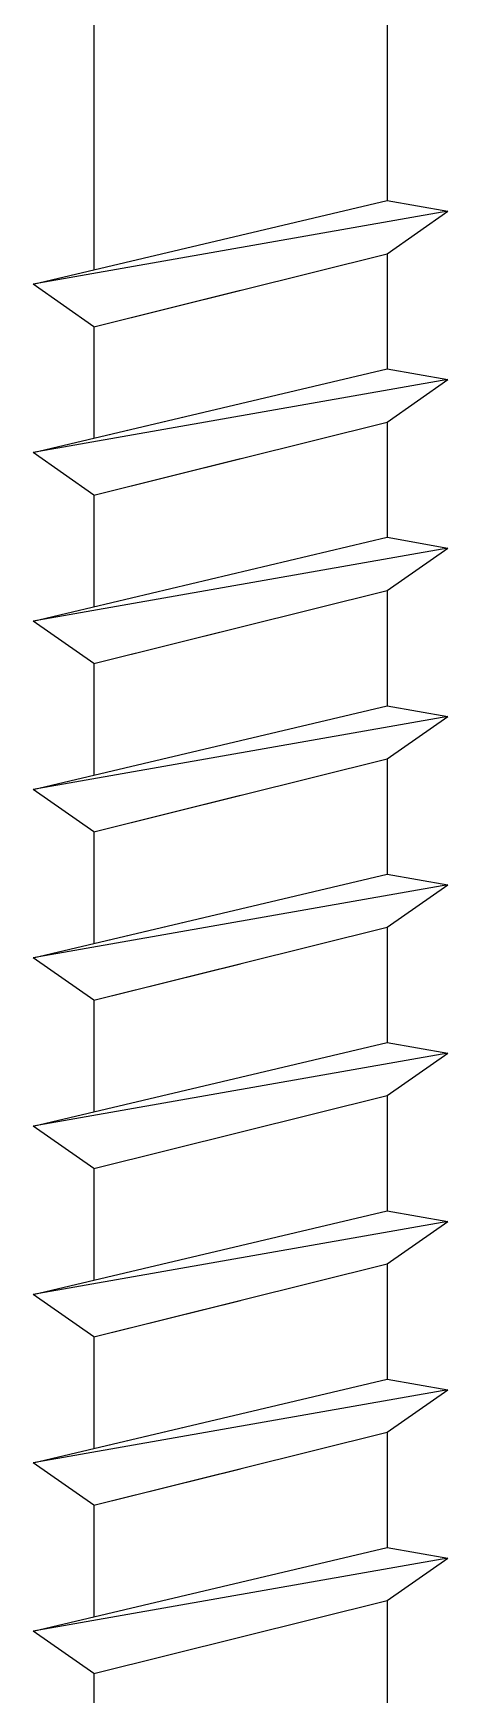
# Model space of a CAD drawing. Header units: inches. Extents: x -2661 to 42767, y -1222 to 9099.
# Drawn here: x 1930.687 to 1930.933, y 1413.91 to 1414.896 of the extents above; entities that cross this region are included whole.
import ezdxf

# ---------------------------------------------------------------- set-up
doc = ezdxf.new("R2010")
doc.units = ezdxf.units.IN
doc.header["$LTSCALE"] = 12
doc.header["$MEASUREMENT"] = 0
doc.layers.get('0').update_dxf_attribs({"linetype": 'CONTINUOUS'})
doc.layers.add('S-FASTENERS', color=2, linetype='CONTINUOUS')
doc.layers.add('S-SIMPSON', color=2, linetype='CONTINUOUS')

# ---------------------------------------------------------------- blocks, each defined once
blk = doc.blocks.new('SDS.25X6-f')
at = {"layer": 'S-SIMPSON'}
for p, q in [((0.087, -0.53156), (0.087, -2.75)), ((0.087, -0.53156), (0.087, -2.75)), ((-0.087, -0.536), (-0.087, -2.7912)), ((-0.087, -0.57493), (-0.087, -2.7912)), ((0.087, -2.68156), (0.087, -2.75)), ((0.087, -2.68156), (0.087, -2.75)), ((0.087, -2.68156), (0.087, -2.75)), ((0.087, -2.68156), (0.087, -2.75)), ((0.087, -2.68156), (0.087, -2.75)), ((0.087, -2.68156), (0.087, -2.75)), ((-0.087, -2.72493), (-0.087, -2.7912)), ((-0.087, -2.72493), (-0.087, -2.7912)), ((-0.087, -2.72493), (-0.087, -2.7912)), ((-0.087, -2.72493), (-0.087, -2.7912)), ((-0.087, -2.72493), (-0.087, -2.7912)), ((-0.087, -2.72493), (-0.087, -2.7912)), ((-0.087, -2.72493), (-0.087, -2.7912)), ((-0.087, -2.72493), (-0.087, -2.7912))]:
    blk.add_line(p, q, dxfattribs=at)
at = {"layer": 'S-SIMPSON', "color": 1}
for p, q in [((-0.123, -2.79972), (0.087, -2.75)), ((-0.123, -2.79972), (0.087, -2.75)), ((-0.123, -2.79972), (0.087, -2.75)), ((-0.123, -2.79972), (0.087, -2.75)), ((0.087, -2.75), (0.123, -2.75635)), ((0.087, -2.75), (0.123, -2.75635)), ((0.087, -2.75), (0.123, -2.75635)), ((0.087, -2.75), (0.123, -2.75635)), ((0.123, -2.75635), (-0.123, -2.79972)), ((0.123, -2.75635), (-0.123, -2.79972)), ((0.123, -2.75635), (-0.123, -2.79972)), ((0.123, -2.75635), (-0.123, -2.79972)), ((0.087, -2.78156), (0.123, -2.75635)), ((0.087, -2.78156), (0.123, -2.75635)), ((0.087, -2.78156), (0.123, -2.75635)), ((0.087, -2.78156), (0.123, -2.75635)), ((-0.087, -2.82493), (0.087, -2.78156)), ((-0.087, -2.82493), (0.087, -2.78156)), ((-0.087, -2.82493), (0.087, -2.78156)), ((-0.087, -2.82493), (0.087, -2.78156)), ((0.087, -2.78156), (0.087, -2.85)), ((0.087, -2.78156), (0.087, -2.85)), ((0.087, -2.78156), (0.087, -2.85)), ((0.087, -2.78156), (0.087, -2.85)), ((0.087, -2.78156), (0.087, -2.85)), ((0.087, -2.78156), (0.087, -2.85)), ((0.087, -2.78156), (0.087, -2.85)), ((0.087, -2.78156), (0.087, -2.85)), ((0.087, -2.78156), (0.087, -2.85)), ((0.087, -2.78156), (0.087, -2.85)), ((0.087, -2.78156), (0.087, -2.85)), ((0.087, -2.78156), (0.087, -2.85)), ((0.087, -2.78156), (0.087, -2.85)), ((0.087, -2.78156), (0.087, -2.85)), ((-0.087, -2.82493), (-0.123, -2.79972)), ((-0.087, -2.82493), (-0.123, -2.79972)), ((-0.087, -2.82493), (-0.123, -2.79972)), ((-0.087, -2.82493), (-0.123, -2.79972)), ((-0.087, -2.82493), (-0.123, -2.79972)), ((-0.087, -2.82493), (0, -2.80324)), ((-0.087, -2.82493), (-0.087, -2.8912)), ((-0.087, -2.82493), (-0.087, -2.8912)), ((-0.087, -2.82493), (-0.087, -2.8912)), ((-0.087, -2.82493), (-0.087, -2.8912)), ((-0.087, -2.82493), (-0.087, -2.8912)), ((-0.087, -2.82493), (-0.087, -2.8912)), ((-0.087, -2.82493), (-0.087, -2.8912)), ((-0.087, -2.82493), (-0.087, -2.8912)), ((-0.087, -2.82493), (-0.087, -2.8912)), ((-0.087, -2.82493), (-0.087, -2.8912)), ((-0.087, -2.82493), (-0.087, -2.8912)), ((-0.087, -2.82493), (-0.087, -2.8912)), ((-0.087, -2.82493), (-0.087, -2.8912)), ((-0.087, -2.82493), (-0.087, -2.8912)), ((-0.087, -2.82493), (-0.087, -2.8912)), ((-0.087, -2.82493), (-0.087, -2.8912)), ((-0.123, -2.89972), (0.087, -2.85)), ((-0.123, -2.89972), (0.087, -2.85)), ((-0.123, -2.89972), (0.087, -2.85)), ((-0.123, -2.89972), (0.087, -2.85)), ((-0.123, -2.89972), (0.087, -2.85)), ((-0.123, -2.89972), (0.087, -2.85)), ((-0.123, -2.89972), (0.087, -2.85)), ((-0.123, -2.89972), (0.087, -2.85)), ((-0.087, -2.8912), (0.087, -2.85)), ((0.087, -2.85), (0.123, -2.85635)), ((0.087, -2.85), (0.123, -2.85635)), ((0.087, -2.85), (0.123, -2.85635)), ((0.087, -2.85), (0.123, -2.85635)), ((0.087, -2.85), (0.123, -2.85635)), ((0.087, -2.85), (0.123, -2.85635)), ((0.087, -2.85), (0.123, -2.85635)), ((0.087, -2.85), (0.123, -2.85635)), ((0.087, -2.85), (0.123, -2.85635)), ((0.123, -2.85635), (-0.123, -2.89972)), ((0.123, -2.85635), (-0.123, -2.89972)), ((0.123, -2.85635), (-0.123, -2.89972)), ((0.123, -2.85635), (-0.123, -2.89972)), ((0.123, -2.85635), (-0.123, -2.89972)), ((0.123, -2.85635), (-0.123, -2.89972)), ((0.123, -2.85635), (-0.123, -2.89972)), ((0.123, -2.85635), (-0.123, -2.89972)), ((0.123, -2.85635), (-0.123, -2.89972)), ((0.087, -2.88156), (0.123, -2.85635)), ((0.087, -2.88156), (0.123, -2.85635)), ((0.087, -2.88156), (0.123, -2.85635)), ((0.087, -2.88156), (0.123, -2.85635)), ((0.087, -2.88156), (0.123, -2.85635)), ((0.087, -2.88156), (0.123, -2.85635)), ((0.087, -2.88156), (0.123, -2.85635)), ((0.087, -2.88156), (0.123, -2.85635)), ((0.087, -2.88156), (0.123, -2.85635)), ((-0.087, -2.92493), (0.087, -2.88156)), ((-0.087, -2.92493), (0.087, -2.88156)), ((-0.087, -2.92493), (0.087, -2.88156)), ((-0.087, -2.92493), (0.087, -2.88156)), ((-0.087, -2.92493), (0.087, -2.88156)), ((-0.087, -2.92493), (0.087, -2.88156)), ((-0.087, -2.92493), (0.087, -2.88156)), ((-0.087, -2.92493), (0.087, -2.88156)), ((-0.087, -2.92493), (0.087, -2.88156)), ((0.087, -2.88156), (0.087, -2.95)), ((0.087, -2.88156), (0.087, -2.95)), ((0.087, -2.88156), (0.087, -2.95)), ((0.087, -2.88156), (0.087, -2.95)), ((0.087, -2.88156), (0.087, -2.95)), ((0.087, -2.88156), (0.087, -2.95)), ((0.087, -2.88156), (0.087, -2.95)), ((0.087, -2.88156), (0.087, -2.95)), ((0.087, -2.88156), (0.087, -2.95)), ((0.087, -2.88156), (0.087, -2.95)), ((0.087, -2.88156), (0.087, -2.95)), ((0.087, -2.88156), (0.087, -2.95)), ((0.087, -2.88156), (0.087, -2.95)), ((0.087, -2.88156), (0.087, -2.95)), ((0.087, -2.88156), (0.087, -2.95)), ((0.087, -2.88156), (0.087, -2.95)), ((0.087, -2.88156), (0.087, -2.95)), ((0.087, -2.88156), (0.087, -2.95)), ((0.087, -2.88156), (0.087, -2.95)), ((0.087, -2.88156), (0.087, -2.95)), ((0.087, -2.88156), (0.087, -2.95)), ((-0.087, -2.92493), (-0.123, -2.89972)), ((-0.087, -2.92493), (-0.123, -2.89972)), ((-0.087, -2.92493), (-0.123, -2.89972)), ((-0.087, -2.92493), (-0.123, -2.89972)), ((-0.087, -2.92493), (-0.123, -2.89972)), ((-0.087, -2.92493), (-0.123, -2.89972)), ((-0.087, -2.92493), (-0.123, -2.89972)), ((-0.087, -2.92493), (-0.123, -2.89972)), ((-0.087, -2.92493), (-0.123, -2.89972)), ((-0.087, -2.92493), (-0.123, -2.89972)), ((-0.087, -2.92493), (-0.123, -2.89972)), ((-0.087, -2.92493), (-0.123, -2.89972)), ((-0.087, -2.92493), (-0.123, -2.89972)), ((-0.087, -2.92493), (0.01301, -2.9)), ((-0.087, -2.92493), (0.01301, -2.9)), ((-0.087, -2.92493), (0.01301, -2.9)), ((-0.087, -2.92493), (0, -2.90324)), ((-0.087, -2.92493), (-0.087, -2.9912)), ((-0.087, -2.92493), (-0.087, -2.9912)), ((-0.087, -2.92493), (-0.087, -2.9912)), ((-0.087, -2.92493), (-0.087, -2.9912)), ((-0.087, -2.92493), (-0.087, -2.9912)), ((-0.087, -2.92493), (-0.087, -2.9912)), ((-0.087, -2.92493), (-0.087, -2.9912)), ((-0.087, -2.92493), (-0.087, -2.9912)), ((-0.087, -2.92493), (-0.087, -2.9912)), ((-0.087, -2.92493), (-0.087, -2.9912)), ((-0.087, -2.92493), (-0.087, -2.9912)), ((-0.087, -2.92493), (-0.087, -2.9912)), ((-0.087, -2.92493), (-0.087, -2.9912)), ((-0.087, -2.92493), (-0.087, -2.9912)), ((-0.087, -2.92493), (-0.087, -2.9912)), ((-0.087, -2.92493), (-0.087, -2.9912)), ((-0.087, -2.92493), (-0.087, -2.9912)), ((-0.087, -2.92493), (-0.087, -2.9912)), ((-0.087, -2.92493), (-0.087, -2.9912)), ((-0.087, -2.92493), (-0.087, -2.9912)), ((-0.087, -2.92493), (-0.087, -2.9912)), ((-0.123, -2.99972), (0.087, -2.95)), ((-0.123, -2.99972), (0.087, -2.95)), ((-0.123, -2.99972), (0.087, -2.95)), ((-0.123, -2.99972), (0.087, -2.95)), ((-0.123, -2.99972), (0.087, -2.95)), ((-0.123, -2.99972), (0.087, -2.95)), ((-0.123, -2.99972), (0.087, -2.95)), ((-0.123, -2.99972), (0.087, -2.95)), ((-0.123, -2.99972), (0.087, -2.95)), ((-0.123, -2.99972), (0.087, -2.95)), ((-0.123, -2.99972), (0.087, -2.95)), ((-0.123, -2.99972), (0.087, -2.95)), ((0.087, -2.95), (0.123, -2.95635)), ((0.087, -2.95), (0.123, -2.95635)), ((0.087, -2.95), (0.123, -2.95635)), ((0.087, -2.95), (0.123, -2.95635)), ((0.087, -2.95), (0.123, -2.95635)), ((0.087, -2.95), (0.123, -2.95635)), ((0.087, -2.95), (0.123, -2.95635)), ((0.087, -2.95), (0.123, -2.95635)), ((0.087, -2.95), (0.123, -2.95635)), ((0.087, -2.95), (0.123, -2.95635)), ((0.087, -2.95), (0.123, -2.95635)), ((0.087, -2.95), (0.123, -2.95635)), ((0.123, -2.95635), (-0.123, -2.99972)), ((0.123, -2.95635), (-0.123, -2.99972)), ((0.123, -2.95635), (-0.123, -2.99972)), ((0.123, -2.95635), (-0.123, -2.99972)), ((0.123, -2.95635), (-0.123, -2.99972)), ((0.123, -2.95635), (-0.123, -2.99972)), ((0.123, -2.95635), (-0.123, -2.99972)), ((0.123, -2.95635), (-0.123, -2.99972)), ((0.123, -2.95635), (-0.123, -2.99972)), ((0.123, -2.95635), (-0.123, -2.99972)), ((0.123, -2.95635), (-0.123, -2.99972)), ((0.123, -2.95635), (-0.123, -2.99972)), ((0.087, -2.98156), (0.123, -2.95635)), ((0.087, -2.98156), (0.123, -2.95635)), ((0.087, -2.98156), (0.123, -2.95635)), ((0.087, -2.98156), (0.123, -2.95635)), ((0.087, -2.98156), (0.123, -2.95635)), ((0.087, -2.98156), (0.123, -2.95635)), ((0.087, -2.98156), (0.123, -2.95635)), ((0.087, -2.98156), (0.123, -2.95635)), ((0.087, -2.98156), (0.123, -2.95635)), ((0.087, -2.98156), (0.123, -2.95635)), ((0.087, -2.98156), (0.123, -2.95635)), ((0.087, -2.98156), (0.123, -2.95635)), ((-0.087, -3.02493), (0.087, -2.98156)), ((-0.087, -3.02493), (0.087, -2.98156)), ((-0.087, -3.02493), (0.087, -2.98156)), ((-0.087, -3.02493), (0.087, -2.98156)), ((-0.087, -3.02493), (0.087, -2.98156)), ((-0.087, -3.02493), (0.087, -2.98156)), ((-0.087, -3.02493), (0.087, -2.98156)), ((-0.087, -3.02493), (0.087, -2.98156)), ((-0.087, -3.02493), (0.087, -2.98156)), ((-0.087, -3.02493), (0.087, -2.98156)), ((-0.087, -3.02493), (0.087, -2.98156)), ((-0.087, -3.02493), (0.087, -2.98156)), ((0.087, -2.98156), (0.087, -3.05)), ((0.087, -2.98156), (0.087, -3.05)), ((0.087, -2.98156), (0.087, -3.05)), ((0.087, -2.98156), (0.087, -3.05)), ((0.087, -2.98156), (0.087, -3.05)), ((0.087, -2.98156), (0.087, -3.05)), ((0.087, -2.98156), (0.087, -3.05)), ((0.087, -2.98156), (0.087, -3.05)), ((0.087, -2.98156), (0.087, -3.05)), ((0.087, -2.98156), (0.087, -3.05)), ((0.087, -2.98156), (0.087, -3.05)), ((0.087, -2.98156), (0.087, -3.05)), ((0.087, -2.98156), (0.087, -3.05)), ((0.087, -2.98156), (0.087, -3.05)), ((0.087, -2.98156), (0.087, -3.05)), ((0.087, -2.98156), (0.087, -3.05)), ((0.087, -2.98156), (0.087, -3.05)), ((0.087, -2.98156), (0.087, -3.05)), ((0.087, -2.98156), (0.087, -3.05)), ((0.087, -2.98156), (0.087, -3.05)), ((0.087, -2.98156), (0.087, -3.05)), ((0.087, -2.98156), (0.087, -3.05)), ((0.087, -2.98156), (0.087, -3.05)), ((0.087, -2.98156), (0.087, -3.05)), ((0.087, -2.98156), (0.087, -3.05)), ((-0.087, -3.02493), (-0.123, -2.99972)), ((-0.087, -3.02493), (-0.123, -2.99972)), ((-0.087, -3.02493), (-0.123, -2.99972)), ((-0.087, -3.02493), (-0.123, -2.99972)), ((-0.087, -3.02493), (-0.123, -2.99972)), ((-0.087, -3.02493), (-0.123, -2.99972)), ((-0.087, -3.02493), (-0.123, -2.99972)), ((-0.087, -3.02493), (-0.123, -2.99972)), ((-0.087, -3.02493), (-0.123, -2.99972)), ((-0.087, -3.02493), (-0.123, -2.99972)), ((-0.087, -3.02493), (-0.123, -2.99972)), ((-0.087, -3.02493), (-0.123, -2.99972)), ((-0.087, -3.02493), (-0.123, -2.99972)), ((-0.087, -3.02493), (-0.123, -2.99972)), ((-0.087, -3.02493), (-0.123, -2.99972)), ((-0.087, -3.02493), (0.01301, -3)), ((-0.087, -3.02493), (0.01301, -3)), ((-0.087, -3.02493), (0.01301, -3)), ((-0.087, -3.02493), (-0.087, -3.0912)), ((-0.087, -3.02493), (-0.087, -3.0912)), ((-0.087, -3.02493), (-0.087, -3.0912)), ((-0.087, -3.02493), (-0.087, -3.0912)), ((-0.087, -3.02493), (-0.087, -3.0912)), ((-0.087, -3.02493), (-0.087, -3.0912)), ((-0.087, -3.02493), (-0.087, -3.0912)), ((-0.087, -3.02493), (-0.087, -3.0912)), ((-0.087, -3.02493), (-0.087, -3.0912)), ((-0.087, -3.02493), (-0.087, -3.0912)), ((-0.087, -3.02493), (-0.087, -3.0912)), ((-0.087, -3.02493), (-0.087, -3.0912)), ((-0.087, -3.02493), (-0.087, -3.0912)), ((-0.087, -3.02493), (-0.087, -3.0912)), ((-0.087, -3.02493), (-0.087, -3.0912)), ((-0.087, -3.02493), (-0.087, -3.0912)), ((-0.087, -3.02493), (-0.087, -3.0912)), ((-0.087, -3.02493), (-0.087, -3.0912)), ((-0.087, -3.02493), (-0.087, -3.0912)), ((-0.087, -3.02493), (-0.087, -3.0912)), ((-0.087, -3.02493), (-0.087, -3.0912)), ((-0.087, -3.02493), (-0.087, -3.0912)), ((-0.087, -3.02493), (-0.087, -3.0912)), ((-0.087, -3.02493), (-0.087, -3.0912)), ((-0.087, -3.02493), (-0.087, -3.0912)), ((-0.123, -3.09972), (0.087, -3.05)), ((-0.123, -3.09972), (0.087, -3.05)), ((-0.123, -3.09972), (0.087, -3.05)), ((-0.123, -3.09972), (0.087, -3.05)), ((-0.123, -3.09972), (0.087, -3.05)), ((-0.123, -3.09972), (0.087, -3.05)), ((-0.123, -3.09972), (0.087, -3.05)), ((-0.123, -3.09972), (0.087, -3.05)), ((-0.123, -3.09972), (0.087, -3.05)), ((-0.123, -3.09972), (0.087, -3.05)), ((-0.123, -3.09972), (0.087, -3.05)), ((-0.123, -3.09972), (0.087, -3.05)), ((-0.123, -3.09972), (0.087, -3.05)), ((-0.123, -3.09972), (0.087, -3.05)), ((-0.123, -3.09972), (0.087, -3.05)), ((-0.123, -3.09972), (0.087, -3.05)), ((-0.123, -3.09972), (0.087, -3.05)), ((-0.123, -3.09972), (0.087, -3.05)), ((-0.123, -3.09972), (0.087, -3.05)), ((0.123, -3.05635), (-0.123, -3.09972)), ((0.123, -3.05635), (-0.123, -3.09972)), ((0.123, -3.05635), (-0.123, -3.09972)), ((0.123, -3.05635), (-0.123, -3.09972)), ((0.123, -3.05635), (-0.123, -3.09972)), ((0.123, -3.05635), (-0.123, -3.09972)), ((0.123, -3.05635), (-0.123, -3.09972)), ((0.123, -3.05635), (-0.123, -3.09972)), ((0.123, -3.05635), (-0.123, -3.09972)), ((0.123, -3.05635), (-0.123, -3.09972)), ((0.123, -3.05635), (-0.123, -3.09972)), ((0.123, -3.05635), (-0.123, -3.09972)), ((0.123, -3.05635), (-0.123, -3.09972)), ((0.123, -3.05635), (-0.123, -3.09972)), ((0.123, -3.05635), (-0.123, -3.09972)), ((0.123, -3.05635), (-0.123, -3.09972)), ((0.123, -3.05635), (-0.123, -3.09972)), ((0.123, -3.05635), (-0.123, -3.09972)), ((0.123, -3.05635), (-0.123, -3.09972)), ((0.087, -3.05), (0.123, -3.05635)), ((0.087, -3.05), (0.123, -3.05635)), ((0.087, -3.05), (0.123, -3.05635)), ((0.087, -3.05), (0.123, -3.05635)), ((0.087, -3.05), (0.123, -3.05635)), ((0.087, -3.05), (0.123, -3.05635)), ((0.087, -3.05), (0.123, -3.05635)), ((0.087, -3.05), (0.123, -3.05635)), ((0.087, -3.05), (0.123, -3.05635)), ((0.087, -3.05), (0.123, -3.05635)), ((0.087, -3.05), (0.123, -3.05635)), ((0.087, -3.05), (0.123, -3.05635)), ((0.087, -3.05), (0.123, -3.05635)), ((0.087, -3.05), (0.123, -3.05635)), ((0.087, -3.05), (0.123, -3.05635)), ((0.087, -3.05), (0.123, -3.05635)), ((0.087, -3.05), (0.123, -3.05635)), ((0.087, -3.05), (0.123, -3.05635)), ((0.087, -3.05), (0.123, -3.05635)), ((0.087, -3.08156), (0.123, -3.05635)), ((0.087, -3.08156), (0.123, -3.05635)), ((0.087, -3.08156), (0.123, -3.05635)), ((0.087, -3.08156), (0.123, -3.05635)), ((0.087, -3.08156), (0.123, -3.05635)), ((0.087, -3.08156), (0.123, -3.05635)), ((0.087, -3.08156), (0.123, -3.05635)), ((0.087, -3.08156), (0.123, -3.05635)), ((0.087, -3.08156), (0.123, -3.05635)), ((0.087, -3.08156), (0.123, -3.05635)), ((0.087, -3.08156), (0.123, -3.05635)), ((0.087, -3.08156), (0.123, -3.05635)), ((0.087, -3.08156), (0.123, -3.05635)), ((0.087, -3.08156), (0.123, -3.05635)), ((0.087, -3.08156), (0.123, -3.05635)), ((0.087, -3.08156), (0.123, -3.05635)), ((0.087, -3.08156), (0.123, -3.05635)), ((0.087, -3.08156), (0.123, -3.05635)), ((0.087, -3.08156), (0.123, -3.05635)), ((-0.087, -3.12493), (0.087, -3.08156)), ((-0.087, -3.12493), (0.087, -3.08156)), ((-0.087, -3.12493), (0.087, -3.08156)), ((-0.087, -3.12493), (0.087, -3.08156)), ((-0.087, -3.12493), (0.087, -3.08156)), ((-0.087, -3.12493), (0.087, -3.08156)), ((-0.087, -3.12493), (0.087, -3.08156)), ((-0.087, -3.12493), (0.087, -3.08156)), ((-0.087, -3.12493), (0.087, -3.08156)), ((-0.087, -3.12493), (0.087, -3.08156)), ((-0.087, -3.12493), (0.087, -3.08156)), ((-0.087, -3.12493), (0.087, -3.08156)), ((-0.087, -3.12493), (0.087, -3.08156)), ((-0.087, -3.12493), (0.087, -3.08156)), ((-0.087, -3.12493), (0.087, -3.08156)), ((-0.087, -3.12493), (0.087, -3.08156)), ((-0.087, -3.12493), (0.087, -3.08156)), ((-0.087, -3.12493), (0.087, -3.08156)), ((-0.087, -3.12493), (0.087, -3.08156)), ((0.087, -3.08156), (0.087, -3.15)), ((0.087, -3.08156), (0.087, -3.15)), ((0.087, -3.08156), (0.087, -3.15)), ((0.087, -3.08156), (0.087, -3.15)), ((0.087, -3.08156), (0.087, -3.15)), ((0.087, -3.08156), (0.087, -3.15)), ((0.087, -3.08156), (0.087, -3.15)), ((0.087, -3.08156), (0.087, -3.15)), ((0.087, -3.08156), (0.087, -3.15)), ((0.087, -3.08156), (0.087, -3.15)), ((0.087, -3.08156), (0.087, -3.15)), ((0.087, -3.08156), (0.087, -3.15)), ((-0.087, -3.12493), (-0.123, -3.09972)), ((-0.087, -3.12493), (-0.123, -3.09972)), ((-0.087, -3.12493), (-0.123, -3.09972)), ((-0.087, -3.12493), (-0.123, -3.09972)), ((-0.087, -3.12493), (-0.123, -3.09972)), ((-0.087, -3.12493), (-0.123, -3.09972)), ((-0.087, -3.12493), (-0.123, -3.09972)), ((-0.087, -3.12493), (-0.123, -3.09972)), ((-0.087, -3.12493), (-0.123, -3.09972)), ((-0.087, -3.12493), (-0.123, -3.09972)), ((-0.087, -3.12493), (-0.123, -3.09972)), ((-0.087, -3.12493), (-0.123, -3.09972)), ((-0.087, -3.12493), (-0.123, -3.09972)), ((-0.087, -3.12493), (-0.123, -3.09972)), ((-0.087, -3.12493), (-0.123, -3.09972)), ((-0.087, -3.12493), (-0.123, -3.09972)), ((-0.087, -3.12493), (-0.123, -3.09972)), ((-0.087, -3.12493), (-0.123, -3.09972)), ((-0.087, -3.12493), (-0.123, -3.09972)), ((-0.087, -3.12493), (-0.123, -3.09972)), ((-0.087, -3.12493), (-0.123, -3.09972)), ((-0.087, -3.12493), (-0.123, -3.09972)), ((-0.087, -3.12493), (-0.123, -3.09972)), ((-0.087, -3.12493), (0, -3.10324)), ((-0.087, -3.12493), (0, -3.10324)), ((-0.087, -3.12493), (0, -3.10324)), ((-0.087, -3.12493), (0, -3.10324)), ((-0.087, -3.12493), (-0.087, -3.1912)), ((-0.087, -3.12493), (-0.087, -3.1912)), ((-0.087, -3.12493), (-0.087, -3.1912)), ((-0.087, -3.12493), (-0.087, -3.1912)), ((-0.087, -3.12493), (-0.087, -3.1912)), ((-0.087, -3.12493), (-0.087, -3.1912)), ((-0.087, -3.12493), (-0.087, -3.1912)), ((-0.087, -3.12493), (-0.087, -3.1912)), ((-0.087, -3.12493), (-0.087, -3.1912)), ((-0.087, -3.12493), (-0.087, -3.1912)), ((-0.087, -3.12493), (-0.087, -3.1912)), ((-0.087, -3.12493), (-0.087, -3.1912)), ((-0.087, -3.12493), (-0.087, -3.1912)), ((-0.087, -3.12493), (-0.087, -3.1912)), ((-0.123, -3.19972), (0.087, -3.15)), ((-0.123, -3.19972), (0.087, -3.15)), ((-0.123, -3.19972), (0.087, -3.15)), ((-0.123, -3.19972), (0.087, -3.15)), ((-0.123, -3.19972), (0.087, -3.15)), ((-0.123, -3.19972), (0.087, -3.15)), ((-0.123, -3.19972), (0.087, -3.15)), ((-0.123, -3.19972), (0.087, -3.15)), ((0.123, -3.15635), (-0.123, -3.19972)), ((0.123, -3.15635), (-0.123, -3.19972)), ((0.123, -3.15635), (-0.123, -3.19972)), ((0.123, -3.15635), (-0.123, -3.19972)), ((0.123, -3.15635), (-0.123, -3.19972)), ((0.123, -3.15635), (-0.123, -3.19972)), ((0.123, -3.15635), (-0.123, -3.19972)), ((0.123, -3.15635), (-0.123, -3.19972)), ((0.123, -3.15635), (-0.123, -3.19972)), ((-0.087, -3.1912), (0.087, -3.15)), ((0.087, -3.15), (0.123, -3.15635)), ((0.087, -3.15), (0.123, -3.15635)), ((0.087, -3.15), (0.123, -3.15635)), ((0.087, -3.15), (0.123, -3.15635)), ((0.087, -3.15), (0.123, -3.15635)), ((0.087, -3.15), (0.123, -3.15635)), ((0.087, -3.15), (0.123, -3.15635)), ((0.087, -3.15), (0.123, -3.15635)), ((0.087, -3.15), (0.123, -3.15635)), ((0.087, -3.18156), (0.123, -3.15635)), ((0.087, -3.18156), (0.123, -3.15635)), ((0.087, -3.18156), (0.123, -3.15635)), ((0.087, -3.18156), (0.123, -3.15635)), ((0.087, -3.18156), (0.123, -3.15635)), ((0.087, -3.18156), (0.123, -3.15635)), ((0.087, -3.18156), (0.123, -3.15635)), ((0.087, -3.18156), (0.123, -3.15635)), ((0.087, -3.18156), (0.123, -3.15635)), ((-0.087, -3.22493), (0.087, -3.18156)), ((-0.087, -3.22493), (0.087, -3.18156)), ((-0.087, -3.22493), (0.087, -3.18156)), ((-0.087, -3.22493), (0.087, -3.18156)), ((-0.087, -3.22493), (0.087, -3.18156)), ((-0.087, -3.22493), (0.087, -3.18156)), ((-0.087, -3.22493), (0.087, -3.18156)), ((-0.087, -3.22493), (0.087, -3.18156)), ((-0.087, -3.22493), (0.087, -3.18156)), ((0.087, -3.18156), (0.087, -3.25)), ((0.087, -3.18156), (0.087, -3.25)), ((0.087, -3.18156), (0.087, -3.25)), ((0.087, -3.18156), (0.087, -3.25)), ((0.087, -3.18156), (0.087, -3.25)), ((0.087, -3.18156), (0.087, -3.25)), ((0.087, -3.18156), (0.087, -3.25)), ((0.087, -3.18156), (0.087, -3.25)), ((0.087, -3.18156), (0.087, -3.25)), ((0.087, -3.18156), (0.087, -3.25)), ((0.087, -3.18156), (0.087, -3.25)), ((0.087, -3.18156), (0.087, -3.25)), ((0.087, -3.18156), (0.087, -3.25)), ((0.087, -3.18156), (0.087, -3.25)), ((0.087, -3.18156), (0.087, -3.25)), ((0.087, -3.18156), (0.087, -3.25)), ((0.087, -3.18156), (0.087, -3.25)), ((-0.087, -3.22493), (-0.123, -3.19972)), ((-0.087, -3.22493), (-0.123, -3.19972)), ((-0.087, -3.22493), (-0.123, -3.19972)), ((-0.087, -3.22493), (-0.123, -3.19972)), ((-0.087, -3.22493), (-0.123, -3.19972)), ((-0.087, -3.22493), (-0.123, -3.19972)), ((-0.087, -3.22493), (-0.123, -3.19972)), ((-0.087, -3.22493), (-0.123, -3.19972)), ((-0.087, -3.22493), (-0.123, -3.19972)), ((-0.087, -3.22493), (-0.123, -3.19972)), ((-0.087, -3.22493), (-0.123, -3.19972)), ((-0.087, -3.22493), (-0.123, -3.19972)), ((-0.087, -3.22493), (-0.123, -3.19972)), ((-0.087, -3.22493), (0.01301, -3.2)), ((-0.087, -3.22493), (0.01301, -3.2)), ((-0.087, -3.22493), (0.01301, -3.2)), ((-0.087, -3.22493), (0, -3.20324)), ((-0.087, -3.22493), (-0.087, -3.2912)), ((-0.087, -3.22493), (-0.087, -3.2912)), ((-0.087, -3.22493), (-0.087, -3.2912)), ((-0.087, -3.22493), (-0.087, -3.2912)), ((-0.087, -3.22493), (-0.087, -3.2912)), ((-0.087, -3.22493), (-0.087, -3.2912)), ((-0.087, -3.22493), (-0.087, -3.2912)), ((-0.087, -3.22493), (-0.087, -3.2912)), ((-0.087, -3.22493), (-0.087, -3.2912)), ((-0.087, -3.22493), (-0.087, -3.2912)), ((-0.087, -3.22493), (-0.087, -3.2912)), ((-0.087, -3.22493), (-0.087, -3.2912)), ((-0.087, -3.22493), (-0.087, -3.2912)), ((-0.087, -3.22493), (-0.087, -3.2912)), ((-0.087, -3.22493), (-0.087, -3.2912)), ((-0.087, -3.22493), (-0.087, -3.2912)), ((-0.123, -3.29972), (0.087, -3.25)), ((-0.123, -3.29972), (0.087, -3.25)), ((-0.123, -3.29972), (0.087, -3.25)), ((-0.123, -3.29972), (0.087, -3.25)), ((-0.123, -3.29972), (0.087, -3.25)), ((-0.123, -3.29972), (0.087, -3.25)), ((-0.123, -3.29972), (0.087, -3.25)), ((-0.123, -3.29972), (0.087, -3.25)), ((-0.123, -3.29972), (0.087, -3.25)), ((-0.123, -3.29972), (0.087, -3.25)), ((-0.123, -3.29972), (0.087, -3.25)), ((-0.123, -3.29972), (0.087, -3.25)), ((0.123, -3.25635), (-0.123, -3.29972)), ((0.123, -3.25635), (-0.123, -3.29972)), ((0.123, -3.25635), (-0.123, -3.29972)), ((0.123, -3.25635), (-0.123, -3.29972)), ((0.123, -3.25635), (-0.123, -3.29972)), ((0.123, -3.25635), (-0.123, -3.29972)), ((0.123, -3.25635), (-0.123, -3.29972)), ((0.123, -3.25635), (-0.123, -3.29972)), ((0.123, -3.25635), (-0.123, -3.29972)), ((0.123, -3.25635), (-0.123, -3.29972)), ((0.123, -3.25635), (-0.123, -3.29972)), ((0.123, -3.25635), (-0.123, -3.29972)), ((0.087, -3.25), (0.123, -3.25635)), ((0.087, -3.25), (0.123, -3.25635)), ((0.087, -3.25), (0.123, -3.25635)), ((0.087, -3.25), (0.123, -3.25635)), ((0.087, -3.25), (0.123, -3.25635)), ((0.087, -3.25), (0.123, -3.25635)), ((0.087, -3.25), (0.123, -3.25635)), ((0.087, -3.25), (0.123, -3.25635)), ((0.087, -3.25), (0.123, -3.25635)), ((0.087, -3.25), (0.123, -3.25635)), ((0.087, -3.25), (0.123, -3.25635)), ((0.087, -3.25), (0.123, -3.25635)), ((0.087, -3.28156), (0.123, -3.25635)), ((0.087, -3.28156), (0.123, -3.25635)), ((0.087, -3.28156), (0.123, -3.25635)), ((0.087, -3.28156), (0.123, -3.25635)), ((0.087, -3.28156), (0.123, -3.25635)), ((0.087, -3.28156), (0.123, -3.25635)), ((0.087, -3.28156), (0.123, -3.25635)), ((0.087, -3.28156), (0.123, -3.25635)), ((0.087, -3.28156), (0.123, -3.25635)), ((0.087, -3.28156), (0.123, -3.25635)), ((0.087, -3.28156), (0.123, -3.25635)), ((0.087, -3.28156), (0.123, -3.25635)), ((-0.087, -3.32493), (0.087, -3.28156)), ((-0.087, -3.32493), (0.087, -3.28156)), ((-0.087, -3.32493), (0.087, -3.28156)), ((-0.087, -3.32493), (0.087, -3.28156)), ((-0.087, -3.32493), (0.087, -3.28156)), ((-0.087, -3.32493), (0.087, -3.28156)), ((-0.087, -3.32493), (0.087, -3.28156)), ((-0.087, -3.32493), (0.087, -3.28156)), ((-0.087, -3.32493), (0.087, -3.28156)), ((-0.087, -3.32493), (0.087, -3.28156)), ((-0.087, -3.32493), (0.087, -3.28156)), ((-0.087, -3.32493), (0.087, -3.28156)), ((0.087, -3.28156), (0.087, -3.35)), ((0.087, -3.28156), (0.087, -3.35)), ((0.087, -3.28156), (0.087, -3.35)), ((0.087, -3.28156), (0.087, -3.35)), ((0.087, -3.28156), (0.087, -3.35)), ((0.087, -3.28156), (0.087, -3.35)), ((0.087, -3.28156), (0.087, -3.35)), ((0.087, -3.28156), (0.087, -3.35)), ((0.087, -3.28156), (0.087, -3.35)), ((0.087, -3.28156), (0.087, -3.35)), ((0.087, -3.28156), (0.087, -3.35)), ((0.087, -3.28156), (0.087, -3.35)), ((0.087, -3.28156), (0.087, -3.35)), ((0.087, -3.28156), (0.087, -3.35)), ((0.087, -3.28156), (0.087, -3.35)), ((0.087, -3.28156), (0.087, -3.35)), ((0.087, -3.28156), (0.087, -3.35)), ((-0.087, -3.32493), (-0.123, -3.29972)), ((-0.087, -3.32493), (-0.123, -3.29972)), ((-0.087, -3.32493), (-0.123, -3.29972)), ((-0.087, -3.32493), (-0.123, -3.29972)), ((-0.087, -3.32493), (-0.123, -3.29972)), ((-0.087, -3.32493), (-0.123, -3.29972)), ((-0.087, -3.32493), (-0.123, -3.29972)), ((-0.087, -3.32493), (-0.123, -3.29972)), ((-0.087, -3.32493), (-0.123, -3.29972)), ((-0.087, -3.32493), (-0.123, -3.29972)), ((-0.087, -3.32493), (-0.123, -3.29972)), ((-0.087, -3.32493), (-0.123, -3.29972)), ((-0.087, -3.32493), (-0.087, -3.3912)), ((-0.087, -3.32493), (-0.087, -3.3912)), ((-0.087, -3.32493), (-0.087, -3.3912)), ((-0.087, -3.32493), (-0.087, -3.3912)), ((-0.087, -3.32493), (-0.087, -3.3912)), ((-0.087, -3.32493), (-0.087, -3.3912)), ((-0.087, -3.32493), (-0.087, -3.3912)), ((-0.087, -3.32493), (-0.087, -3.3912)), ((-0.087, -3.32493), (-0.087, -3.3912)), ((-0.087, -3.32493), (-0.087, -3.3912)), ((-0.087, -3.32493), (-0.087, -3.3912)), ((-0.087, -3.32493), (-0.087, -3.3912)), ((-0.087, -3.32493), (-0.087, -3.3912)), ((-0.087, -3.32493), (-0.087, -3.3912)), ((-0.087, -3.32493), (-0.087, -3.3912)), ((-0.087, -3.32493), (-0.087, -3.3912)), ((-0.087, -3.32493), (-0.087, -3.3912)), ((-0.123, -3.39972), (0.087, -3.35)), ((-0.123, -3.39972), (0.087, -3.35)), ((-0.123, -3.39972), (0.087, -3.35)), ((-0.123, -3.39972), (0.087, -3.35)), ((-0.123, -3.39972), (0.087, -3.35)), ((-0.123, -3.39972), (0.087, -3.35)), ((-0.123, -3.39972), (0.087, -3.35)), ((-0.123, -3.39972), (0.087, -3.35)), ((-0.123, -3.39972), (0.087, -3.35)), ((-0.123, -3.39972), (0.087, -3.35)), ((-0.123, -3.39972), (0.087, -3.35)), ((-0.123, -3.39972), (0.087, -3.35)), ((-0.123, -3.39972), (0.087, -3.35)), ((-0.123, -3.39972), (0.087, -3.35)), ((-0.123, -3.39972), (0.087, -3.35)), ((0.087, -3.35), (0.123, -3.35635)), ((0.087, -3.35), (0.123, -3.35635)), ((0.087, -3.35), (0.123, -3.35635)), ((0.087, -3.35), (0.123, -3.35635)), ((0.087, -3.35), (0.123, -3.35635)), ((0.087, -3.35), (0.123, -3.35635)), ((0.087, -3.35), (0.123, -3.35635)), ((0.087, -3.35), (0.123, -3.35635)), ((0.087, -3.35), (0.123, -3.35635)), ((0.087, -3.35), (0.123, -3.35635)), ((0.087, -3.35), (0.123, -3.35635)), ((0.087, -3.35), (0.123, -3.35635)), ((0.087, -3.35), (0.123, -3.35635)), ((0.087, -3.35), (0.123, -3.35635)), ((0.087, -3.35), (0.123, -3.35635)), ((0.123, -3.35635), (-0.123, -3.39972)), ((0.123, -3.35635), (-0.123, -3.39972)), ((0.123, -3.35635), (-0.123, -3.39972)), ((0.123, -3.35635), (-0.123, -3.39972)), ((0.123, -3.35635), (-0.123, -3.39972)), ((0.123, -3.35635), (-0.123, -3.39972)), ((0.123, -3.35635), (-0.123, -3.39972)), ((0.123, -3.35635), (-0.123, -3.39972)), ((0.123, -3.35635), (-0.123, -3.39972)), ((0.123, -3.35635), (-0.123, -3.39972)), ((0.123, -3.35635), (-0.123, -3.39972)), ((0.123, -3.35635), (-0.123, -3.39972)), ((0.123, -3.35635), (-0.123, -3.39972)), ((0.123, -3.35635), (-0.123, -3.39972)), ((0.123, -3.35635), (-0.123, -3.39972)), ((0.087, -3.38156), (0.123, -3.35635)), ((0.087, -3.38156), (0.123, -3.35635)), ((0.087, -3.38156), (0.123, -3.35635)), ((0.087, -3.38156), (0.123, -3.35635)), ((0.087, -3.38156), (0.123, -3.35635)), ((0.087, -3.38156), (0.123, -3.35635)), ((0.087, -3.38156), (0.123, -3.35635)), ((0.087, -3.38156), (0.123, -3.35635)), ((0.087, -3.38156), (0.123, -3.35635)), ((0.087, -3.38156), (0.123, -3.35635)), ((0.087, -3.38156), (0.123, -3.35635)), ((0.087, -3.38156), (0.123, -3.35635)), ((0.087, -3.38156), (0.123, -3.35635)), ((0.087, -3.38156), (0.123, -3.35635)), ((0.087, -3.38156), (0.123, -3.35635)), ((-0.087, -3.42493), (0.087, -3.38156)), ((-0.087, -3.42493), (0.087, -3.38156)), ((-0.087, -3.42493), (0.087, -3.38156)), ((-0.087, -3.42493), (0.087, -3.38156)), ((-0.087, -3.42493), (0.087, -3.38156)), ((-0.087, -3.42493), (0.087, -3.38156)), ((-0.087, -3.42493), (0.087, -3.38156)), ((-0.087, -3.42493), (0.087, -3.38156)), ((-0.087, -3.42493), (0.087, -3.38156)), ((-0.087, -3.42493), (0.087, -3.38156)), ((-0.087, -3.42493), (0.087, -3.38156)), ((-0.087, -3.42493), (0.087, -3.38156)), ((-0.087, -3.42493), (0.087, -3.38156)), ((-0.087, -3.42493), (0.087, -3.38156)), ((-0.087, -3.42493), (0.087, -3.38156)), ((0.087, -3.38156), (0.087, -3.45)), ((0.087, -3.38156), (0.087, -3.45)), ((0.087, -3.38156), (0.087, -3.45)), ((0.087, -3.38156), (0.087, -3.45)), ((0.087, -3.38156), (0.087, -3.45)), ((0.087, -3.38156), (0.087, -3.45)), ((0.087, -3.38156), (0.087, -3.45)), ((0.087, -3.38156), (0.087, -3.45)), ((0.087, -3.38156), (0.087, -3.45)), ((0.087, -3.38156), (0.087, -3.45)), ((0.087, -3.38156), (0.087, -3.45)), ((0.087, -3.38156), (0.087, -3.45)), ((0.087, -3.38156), (0.087, -3.45)), ((0.087, -3.38156), (0.087, -3.45)), ((0.087, -3.38156), (0.087, -3.45)), ((0.087, -3.38156), (0.087, -3.45)), ((0.087, -3.38156), (0.087, -3.45)), ((0.087, -3.38156), (0.087, -3.45)), ((-0.087, -3.42493), (-0.123, -3.39972)), ((-0.087, -3.42493), (-0.123, -3.39972)), ((-0.087, -3.42493), (-0.123, -3.39972)), ((-0.087, -3.42493), (-0.123, -3.39972)), ((-0.087, -3.42493), (-0.123, -3.39972)), ((-0.087, -3.42493), (-0.123, -3.39972)), ((-0.087, -3.42493), (-0.123, -3.39972)), ((-0.087, -3.42493), (-0.123, -3.39972)), ((-0.087, -3.42493), (-0.123, -3.39972)), ((-0.087, -3.42493), (-0.123, -3.39972)), ((-0.087, -3.42493), (-0.123, -3.39972)), ((-0.087, -3.42493), (-0.123, -3.39972)), ((-0.087, -3.42493), (-0.123, -3.39972)), ((-0.087, -3.42493), (-0.123, -3.39972)), ((-0.087, -3.42493), (-0.123, -3.39972)), ((-0.087, -3.42493), (-0.123, -3.39972)), ((-0.087, -3.42493), (-0.123, -3.39972)), ((-0.087, -3.42493), (-0.123, -3.39972)), ((-0.087, -3.42493), (0, -3.40324)), ((-0.087, -3.42493), (0, -3.40324)), ((-0.087, -3.42493), (0, -3.40324)), ((-0.087, -3.42493), (-0.087, -3.4912)), ((-0.087, -3.42493), (-0.087, -3.4912)), ((-0.087, -3.42493), (-0.087, -3.4912)), ((-0.087, -3.42493), (-0.087, -3.4912)), ((-0.087, -3.42493), (-0.087, -3.4912)), ((-0.087, -3.42493), (-0.087, -3.4912)), ((-0.087, -3.42493), (-0.087, -3.4912)), ((-0.087, -3.42493), (-0.087, -3.4912)), ((-0.087, -3.42493), (-0.087, -3.4912)), ((-0.087, -3.42493), (-0.087, -3.4912)), ((-0.087, -3.42493), (-0.087, -3.4912)), ((-0.087, -3.42493), (-0.087, -3.4912)), ((-0.123, -3.49972), (0.087, -3.45)), ((-0.123, -3.49972), (0.087, -3.45)), ((-0.123, -3.49972), (0.087, -3.45)), ((-0.123, -3.49972), (0.087, -3.45)), ((-0.123, -3.49972), (0.087, -3.45)), ((-0.123, -3.49972), (0.087, -3.45)), ((-0.123, -3.49972), (0.087, -3.45)), ((-0.123, -3.49972), (0.087, -3.45)), ((-0.087, -3.4912), (0.087, -3.45)), ((0.087, -3.45), (0.123, -3.45635)), ((0.087, -3.45), (0.123, -3.45635)), ((0.087, -3.45), (0.123, -3.45635)), ((0.087, -3.45), (0.123, -3.45635)), ((0.087, -3.45), (0.123, -3.45635)), ((0.087, -3.45), (0.123, -3.45635)), ((0.087, -3.45), (0.123, -3.45635)), ((0.087, -3.45), (0.123, -3.45635)), ((0.087, -3.45), (0.123, -3.45635)), ((0.123, -3.45635), (-0.123, -3.49972)), ((0.123, -3.45635), (-0.123, -3.49972)), ((0.123, -3.45635), (-0.123, -3.49972)), ((0.123, -3.45635), (-0.123, -3.49972)), ((0.123, -3.45635), (-0.123, -3.49972)), ((0.123, -3.45635), (-0.123, -3.49972)), ((0.123, -3.45635), (-0.123, -3.49972)), ((0.123, -3.45635), (-0.123, -3.49972)), ((0.123, -3.45635), (-0.123, -3.49972)), ((0.087, -3.48156), (0.123, -3.45635)), ((0.087, -3.48156), (0.123, -3.45635)), ((0.087, -3.48156), (0.123, -3.45635)), ((0.087, -3.48156), (0.123, -3.45635)), ((0.087, -3.48156), (0.123, -3.45635)), ((0.087, -3.48156), (0.123, -3.45635)), ((0.087, -3.48156), (0.123, -3.45635)), ((0.087, -3.48156), (0.123, -3.45635)), ((0.087, -3.48156), (0.123, -3.45635)), ((-0.087, -3.52493), (0.087, -3.48156)), ((-0.087, -3.52493), (0.087, -3.48156)), ((-0.087, -3.52493), (0.087, -3.48156)), ((-0.087, -3.52493), (0.087, -3.48156)), ((-0.087, -3.52493), (0.087, -3.48156)), ((-0.087, -3.52493), (0.087, -3.48156)), ((-0.087, -3.52493), (0.087, -3.48156)), ((-0.087, -3.52493), (0.087, -3.48156)), ((-0.087, -3.52493), (0.087, -3.48156)), ((0.087, -3.48156), (0.087, -3.55)), ((0.087, -3.48156), (0.087, -3.55)), ((0.087, -3.48156), (0.087, -3.55)), ((0.087, -3.48156), (0.087, -3.55)), ((0.087, -3.48156), (0.087, -3.55)), ((0.087, -3.48156), (0.087, -3.55)), ((0.087, -3.48156), (0.087, -3.55)), ((0.087, -3.48156), (0.087, -3.55)), ((0.087, -3.48156), (0.087, -3.55)), ((0.087, -3.48156), (0.087, -3.55)), ((0.087, -3.48156), (0.087, -3.55)), ((0.087, -3.48156), (0.087, -3.55)), ((0.087, -3.48156), (0.087, -3.55)), ((-0.087, -3.52493), (-0.123, -3.49972)), ((-0.087, -3.52493), (-0.123, -3.49972)), ((-0.087, -3.52493), (-0.123, -3.49972)), ((-0.087, -3.52493), (-0.123, -3.49972)), ((-0.087, -3.52493), (-0.123, -3.49972)), ((-0.087, -3.52493), (-0.123, -3.49972)), ((-0.087, -3.52493), (-0.123, -3.49972)), ((-0.087, -3.52493), (-0.123, -3.49972)), ((-0.087, -3.52493), (-0.123, -3.49972)), ((-0.087, -3.52493), (-0.123, -3.49972)), ((-0.087, -3.52493), (-0.123, -3.49972)), ((-0.087, -3.52493), (-0.123, -3.49972)), ((-0.087, -3.52493), (-0.123, -3.49972)), ((-0.087, -3.52493), (0.01301, -3.5)), ((-0.087, -3.52493), (0.01301, -3.5)), ((-0.087, -3.52493), (0.01301, -3.5)), ((-0.087, -3.52493), (0, -3.50324)), ((-0.087, -3.52493), (-0.087, -3.5912)), ((-0.087, -3.52493), (-0.087, -3.5912)), ((-0.087, -3.52493), (-0.087, -3.5912)), ((-0.087, -3.52493), (-0.087, -3.5912)), ((-0.087, -3.52493), (-0.087, -3.5912)), ((-0.087, -3.52493), (-0.087, -3.5912)), ((-0.087, -3.52493), (-0.087, -3.5912)), ((-0.087, -3.52493), (-0.087, -3.5912)), ((-0.087, -3.52493), (-0.087, -3.5912)), ((-0.087, -3.52493), (-0.087, -3.5912)), ((-0.087, -3.52493), (-0.087, -3.5912)), ((-0.123, -3.59972), (0.087, -3.55)), ((-0.123, -3.59972), (0.087, -3.55)), ((-0.123, -3.59972), (0.087, -3.55)), ((-0.123, -3.59972), (0.087, -3.55)), ((-0.123, -3.59972), (0.087, -3.55)), ((-0.123, -3.59972), (0.087, -3.55)), ((-0.123, -3.59972), (0.087, -3.55)), ((-0.123, -3.59972), (0.087, -3.55)), ((-0.123, -3.59972), (0.087, -3.55)), ((0.087, -3.55), (0.123, -3.55635)), ((0.087, -3.55), (0.123, -3.55635)), ((0.087, -3.55), (0.123, -3.55635)), ((0.087, -3.55), (0.123, -3.55635)), ((0.087, -3.55), (0.123, -3.55635)), ((0.087, -3.55), (0.123, -3.55635)), ((0.087, -3.55), (0.123, -3.55635)), ((0.087, -3.55), (0.123, -3.55635)), ((0.087, -3.55), (0.123, -3.55635)), ((0.123, -3.55635), (-0.123, -3.59972)), ((0.123, -3.55635), (-0.123, -3.59972)), ((0.123, -3.55635), (-0.123, -3.59972)), ((0.123, -3.55635), (-0.123, -3.59972)), ((0.123, -3.55635), (-0.123, -3.59972)), ((0.123, -3.55635), (-0.123, -3.59972)), ((0.123, -3.55635), (-0.123, -3.59972)), ((0.123, -3.55635), (-0.123, -3.59972)), ((0.123, -3.55635), (-0.123, -3.59972)), ((0.087, -3.58156), (0.123, -3.55635)), ((0.087, -3.58156), (0.123, -3.55635)), ((0.087, -3.58156), (0.123, -3.55635)), ((0.087, -3.58156), (0.123, -3.55635)), ((0.087, -3.58156), (0.123, -3.55635)), ((0.087, -3.58156), (0.123, -3.55635)), ((0.087, -3.58156), (0.123, -3.55635)), ((0.087, -3.58156), (0.123, -3.55635)), ((0.087, -3.58156), (0.123, -3.55635)), ((-0.087, -3.62493), (0.087, -3.58156)), ((-0.087, -3.62493), (0.087, -3.58156)), ((-0.087, -3.62493), (0.087, -3.58156)), ((-0.087, -3.62493), (0.087, -3.58156)), ((-0.087, -3.62493), (0.087, -3.58156)), ((-0.087, -3.62493), (0.087, -3.58156)), ((-0.087, -3.62493), (0.087, -3.58156)), ((-0.087, -3.62493), (0.087, -3.58156)), ((-0.087, -3.62493), (0.087, -3.58156)), ((0.087, -3.58156), (0.087, -3.65)), ((0.087, -3.58156), (0.087, -3.65)), ((0.087, -3.58156), (0.087, -3.65)), ((0.087, -3.58156), (0.087, -3.65)), ((0.087, -3.58156), (0.087, -3.65)), ((0.087, -3.58156), (0.087, -3.65)), ((0.087, -3.58156), (0.087, -3.65)), ((0.087, -3.58156), (0.087, -3.65)), ((0.087, -3.58156), (0.087, -3.65)), ((0.087, -3.58156), (0.087, -3.65)), ((0.087, -3.58156), (0.087, -3.65)), ((-0.087, -3.62493), (-0.123, -3.59972)), ((-0.087, -3.62493), (-0.123, -3.59972)), ((-0.087, -3.62493), (-0.123, -3.59972)), ((-0.087, -3.62493), (-0.123, -3.59972)), ((-0.087, -3.62493), (-0.123, -3.59972)), ((-0.087, -3.62493), (-0.123, -3.59972)), ((-0.087, -3.62493), (-0.123, -3.59972)), ((-0.087, -3.62493), (-0.123, -3.59972)), ((-0.087, -3.62493), (-0.123, -3.59972)), ((-0.087, -3.62493), (-0.087, -3.6912)), ((-0.087, -3.62493), (-0.087, -3.6912)), ((-0.087, -3.62493), (-0.087, -3.6912)), ((-0.087, -3.62493), (-0.087, -3.6912)), ((-0.087, -3.62493), (-0.087, -3.6912)), ((-0.087, -3.62493), (-0.087, -3.6912)), ((-0.087, -3.62493), (-0.087, -3.6912)), ((-0.087, -3.62493), (-0.087, -3.6912)), ((-0.087, -3.62493), (-0.087, -3.6912)), ((-0.087, -3.62493), (-0.087, -3.6912)), ((-0.087, -3.62493), (-0.087, -3.6912))]:
    blk.add_line(p, q, dxfattribs=at)
blk = doc.blocks.new('*U1812')
at = {"layer": 'S-FASTENERS'}
blk.add_blockref('SDS.25X6-f', (0, 0), dxfattribs=at)
blk = doc.blocks.new('WALL_SILL_2x4')
at = {"layer": 'S-FASTENERS'}
blk.add_blockref('*U1812', (-1, 1.5), dxfattribs=at)

msp = doc.modelspace()

# ---------------------------------------------------------------- block references
msp.add_blockref('WALL_SILL_2x4', (1931.80984, 1416.0471))

doc.saveas('drawing.dxf')
